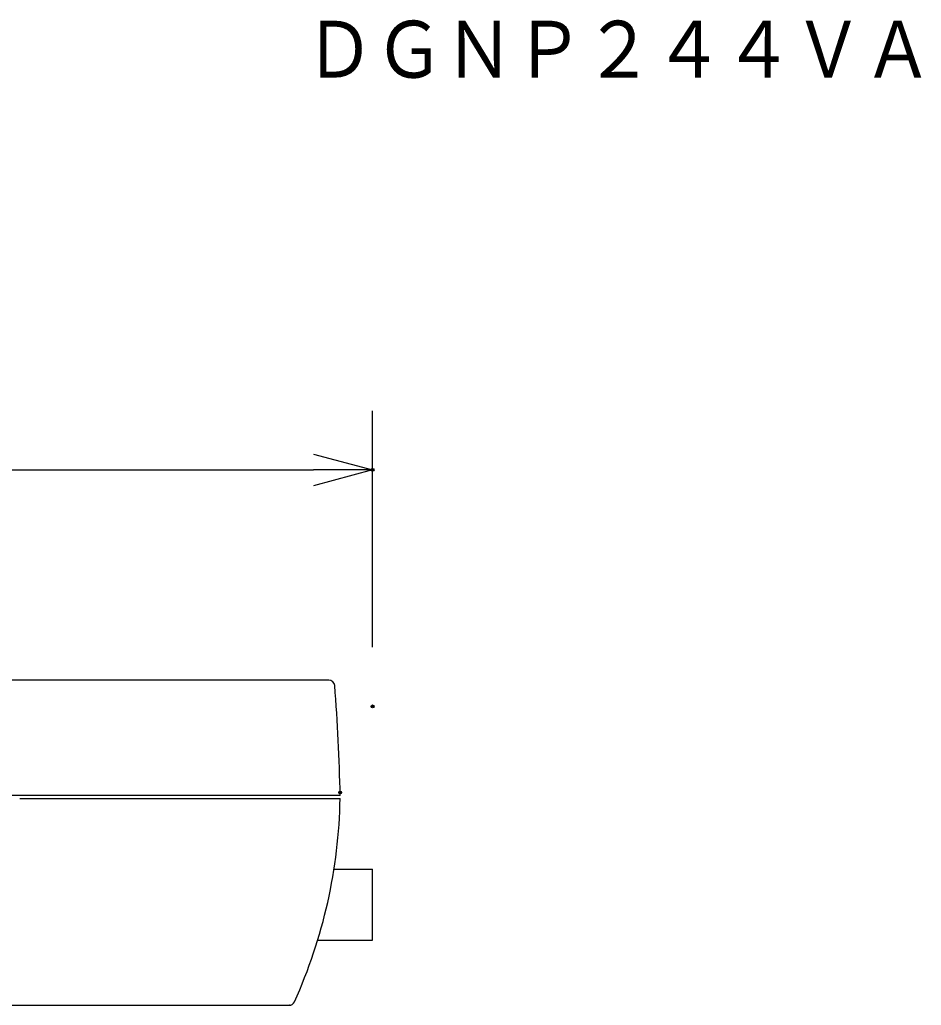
# Model space of a CAD drawing. Units: millimetres, scale not verified. Extents: x -63 to 63, y -56 to 57.
# Drawn here: x 31.93 to 62.43, y 15.46 to 48.8 of the extents above; entities that cross this region are included whole.
import ezdxf
from ezdxf.enums import TextEntityAlignment as Align

# ---------------------------------------------------------------- set-up
doc = ezdxf.new("R2010")
doc.units = ezdxf.units.MM
doc.header["$LTSCALE"] = 0.189787
doc.header["$PDMODE"] = 32
doc.header["$PDSIZE"] = 0.0949
for name, color, linetype in [('0-1_TOUROKU', 1, 'Continuous'), ('0-2_GAIKEI', 1, 'Continuous'), ('0-3_WAKU', 7, 'Continuous')]:
    doc.layers.add(name, color=color, linetype=linetype)
doc.styles.add('ＭＳ ゴシック', font='')
doc.styles.get('ＭＳ ゴシック').set_extended_font_data('MS Gothic')

# ---------------------------------------------------------------- blocks, each defined once
blk = doc.blocks.new('_OPEN30')
at = {"layer": '0-3_WAKU'}
blk.add_line((0, 0), (-1, 0), dxfattribs=at)
blk.add_lwpolyline([(-1, 0.26795), (0, 0), (-1, -0.26795)], dxfattribs=at)

msp = doc.modelspace()

# ---------------------------------------------------------------- linework, layer by layer
at = {"layer": '0-2_GAIKEI', "color": 3}
for p, q in [((43.8689, 27.5699), (43.8689, 35.5699)), ((6.0689, 33.5699), (41.8689, 33.5699))]:
    msp.add_line(p, q, dxfattribs=at)
at = {"layer": '0-2_GAIKEI', "color": 7}
for p, q in [((42.3846, 26.4558), (12.676, 26.4558)), ((42.5843, 26.2724), (42.5843, 26.2722)), ((12.6645, 15.4558), (41.0404, 15.4558))]:
    msp.add_line(p, q, dxfattribs=at)
at = {"layer": '0-2_GAIKEI'}
for p, q in [((42.7689, 22.5558), (12.3289, 22.5558)), ((31.9289, 22.4558), (42.7689, 22.4558)), ((42.557, 20.0558), (43.8689, 20.0558)), ((43.8689, 17.6558), (43.8689, 20.0558)), ((42.0056, 17.6558), (43.8689, 17.6558))]:
    msp.add_line(p, q, dxfattribs=at)
at = {"layer": '0-2_GAIKEI', "color": 7}
for points in [[(41.0591, 15.4601), (41.0589, 15.4602), (41.0587, 15.4602), (41.0586, 15.4602), (41.0584, 15.4602), (41.0582, 15.4602), (41.058, 15.4602), (41.0579, 15.4602), (41.0577, 15.4602), (41.0575, 15.4602), (41.0574, 15.4602), (41.0572, 15.4602), (41.057, 15.4603), (41.0568, 15.4603)], [(41.0659, 15.4598), (41.0657, 15.4598), (41.0656, 15.4598), (41.0654, 15.4598), (41.0652, 15.4599), (41.065, 15.4599), (41.0649, 15.4599), (41.0647, 15.4599), (41.0645, 15.4599), (41.0643, 15.4599), (41.0642, 15.4599), (41.064, 15.4599), (41.0638, 15.4599), (41.0636, 15.4599), (41.0635, 15.4599), (41.0633, 15.4599), (41.0631, 15.46), (41.0629, 15.46), (41.0628, 15.46), (41.0626, 15.46), (41.0624, 15.46), (41.0622, 15.46), (41.0621, 15.46), (41.0619, 15.46), (41.0617, 15.46), (41.0615, 15.46), (41.0614, 15.46), (41.0612, 15.46), (41.061, 15.46), (41.0608, 15.4601), (41.0607, 15.4601), (41.0605, 15.4601), (41.0603, 15.4601), (41.0601, 15.4601), (41.06, 15.4601), (41.0598, 15.4601), (41.0596, 15.4601), (41.0594, 15.4601), (41.0593, 15.4601), (41.0591, 15.4601)], [(41.0727, 15.4596), (41.0725, 15.4596), (41.0724, 15.4596), (41.0722, 15.4596), (41.072, 15.4596), (41.0719, 15.4596), (41.0717, 15.4596), (41.0715, 15.4596), (41.0713, 15.4596), (41.0712, 15.4596), (41.071, 15.4596), (41.0708, 15.4596), (41.0706, 15.4596), (41.0705, 15.4597), (41.0703, 15.4597), (41.0701, 15.4597), (41.0699, 15.4597), (41.0698, 15.4597), (41.0696, 15.4597), (41.0694, 15.4597), (41.0692, 15.4597), (41.0691, 15.4597), (41.0689, 15.4597), (41.0687, 15.4597), (41.0685, 15.4597), (41.0684, 15.4597), (41.0682, 15.4597), (41.068, 15.4597), (41.0678, 15.4597), (41.0677, 15.4598), (41.0675, 15.4598), (41.0673, 15.4598), (41.0671, 15.4598), (41.067, 15.4598), (41.0668, 15.4598), (41.0666, 15.4598), (41.0664, 15.4598), (41.0663, 15.4598), (41.0661, 15.4598), (41.0659, 15.4598)], [(41.0795, 15.4597), (41.0794, 15.4597), (41.0792, 15.4597), (41.079, 15.4597), (41.0788, 15.4596), (41.0787, 15.4596), (41.0785, 15.4596), (41.0783, 15.4596), (41.0781, 15.4596), (41.078, 15.4596), (41.0778, 15.4596), (41.0776, 15.4596), (41.0774, 15.4596), (41.0773, 15.4596), (41.0771, 15.4595), (41.0769, 15.4595), (41.0767, 15.4595), (41.0766, 15.4595), (41.0764, 15.4595), (41.0762, 15.4595), (41.076, 15.4595), (41.0759, 15.4595), (41.0757, 15.4595), (41.0755, 15.4595), (41.0753, 15.4595), (41.0752, 15.4596), (41.075, 15.4596), (41.0748, 15.4596), (41.0746, 15.4596), (41.0745, 15.4596), (41.0743, 15.4596), (41.0741, 15.4596), (41.0739, 15.4596), (41.0738, 15.4596), (41.0736, 15.4596), (41.0734, 15.4596), (41.0732, 15.4596), (41.0731, 15.4596), (41.0729, 15.4596), (41.0727, 15.4596)]]:
    msp.add_lwpolyline(points, dxfattribs=at)
for centre, radius, start, end in [((42.3846, 26.2558), 0.2, 4.68871, 90), ((-15.029, 21.547), 57.8068, 1, 4.68872), ((25.3242, 22.7603), 17.4474, 335.67459, 359), ((41.0404, 15.6558), 0.2, 270, 335.67459)]:
    msp.add_arc(centre, radius, start, end, dxfattribs=at)
at = {"layer": '0-2_GAIKEI'}
msp.add_point((42.7689, 22.6558), dxfattribs=at)
at = {"layer": '0-3_WAKU'}
for p in [(43.8689, 33.5699), (43.8689, 25.5699)]:
    msp.add_point(p, dxfattribs=at)

# ---------------------------------------------------------------- block references
at = {"layer": '0-2_GAIKEI', "xscale": 2, "yscale": 2}
msp.add_blockref('_OPEN30', (43.8689, 33.5699), dxfattribs=at)

# ---------------------------------------------------------------- texts
at = {"layer": '0-1_TOUROKU', "style": 'ＭＳ ゴシック', "width": 0.9}
msp.add_text('ＤＧＮＰ２４４ＶＡ', height=1.924, dxfattribs=at).set_placement((41.5667, 46.2633), align=Align.BOTTOM_LEFT)

doc.saveas('drawing.dxf')
